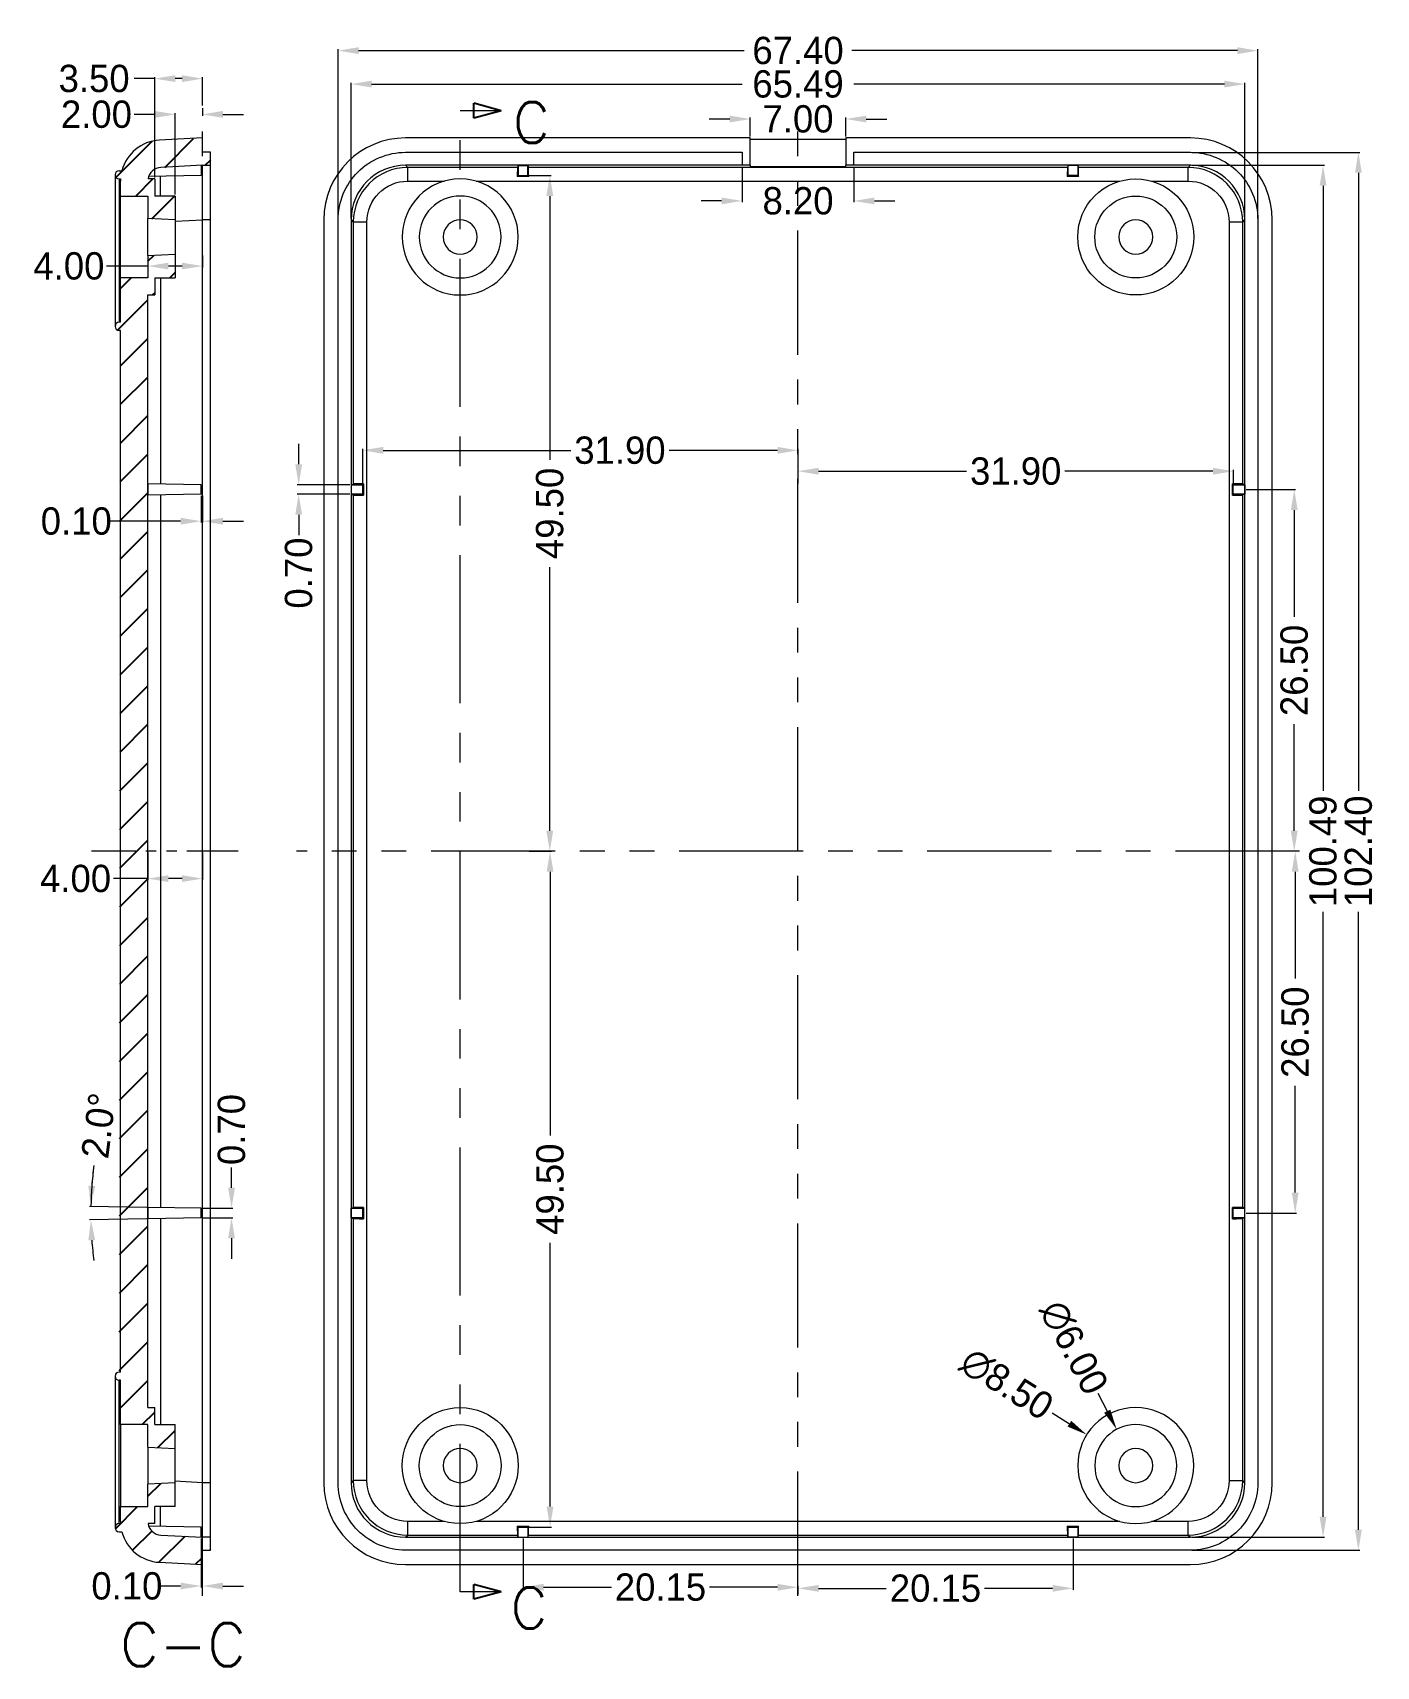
# Model space of a CAD drawing. Extents: x 33 to 501, y 235 to 402.
# Drawn here: x 402.2 to 500.7, y 262.6 to 382.3 of the extents above; entities that cross this region are included whole.
import ezdxf

# ---------------------------------------------------------------- set-up
doc = ezdxf.new("R2010")
doc.units = 0
doc.header["$MEASUREMENT"] = 0
doc.linetypes.add('PHANTOM', pattern=[2.5, 1.25, -0.25, 0.25, -0.25, 0.25, -0.25])
for name, color, linetype in [('10', 7, 'Continuous'), ('20', 7, 'Continuous'), ('TOP', 7, 'Continuous')]:
    doc.layers.add(name, color=color, linetype=linetype)
doc.styles.add('blockfont', font='simplex.shx', dxfattribs={"bigfont": 'bigfont'})
doc.dimstyles.new('2', dxfattribs={"dimtxt": 2, "dimasz": 1.5, "dimexe": 0.1, "dimexo": 0.1, "dimgap": 0.1, "dimtad": 0, "dimzin": 0, "dimdsep": 46, "dimtxsty": 'Standard', "dimcen": 0, "dimclrd": 4, "dimclre": 4, "dimclrt": 3, "dimadec": 1, "dimazin": 0, "dimtfac": 1, "dimtofl": 0, "dimtmove": 0, "dimatfit": 3, "dimfxl": 0, "dimtolj": 1, "dimtzin": 0, "dimlwd": 9, "dimlwe": 9, "dimarcsym": 0})

# ---------------------------------------------------------------- blocks, each defined once
blk = doc.blocks.new('HATCH5')
at = {"color": 200, "linetype": 'Continuous'}
for p, q in [((445.33, 368.98), (447.44, 371.1)), ((441.77, 368.26), (444.43, 370.91)), ((448.3, 369.13), (448.7, 369.52)), ((443.22, 366.88), (444.47, 368.13)), ((444.39, 365.22), (446.05, 366.88)), ((444.1, 362.1), (444.55, 362.55)), ((442.07, 360.08), (442.88, 360.88)), ((445.71, 360.88), (446.1, 361.27)), ((441.89, 357.07), (444.1, 359.27)), ((444.45, 359.63), (444.6, 359.77)), ((442.09, 354.45), (444.1, 356.45)), ((442.09, 351.62), (444.1, 353.62)), ((442.09, 348.78), (444.1, 350.79)), ((442.08, 345.95), (444.1, 347.97)), ((442.08, 343.12), (444.1, 345.14)), ((442.08, 340.29), (444.1, 342.31)), ((442.07, 337.46), (444.1, 339.49)), ((442.07, 334.63), (444.1, 336.66)), ((442.06, 331.8), (444.1, 333.83)), ((442.06, 328.97), (444.1, 331)), ((442.06, 326.14), (444.1, 328.18)), ((442.05, 323.31), (444.1, 325.35)), ((442.05, 320.48), (444.1, 322.52)), ((442.05, 317.65), (444.1, 319.7)), ((442.04, 314.82), (444.1, 316.87)), ((442.04, 311.98), (444.1, 314.04)), ((442.04, 309.15), (444.1, 311.21)), ((442.03, 306.32), (444.1, 308.39)), ((442.03, 303.49), (444.1, 305.56)), ((442.02, 300.66), (444.1, 302.73)), ((442.02, 297.83), (444.1, 299.91)), ((442.02, 295), (444.1, 297.08)), ((442.01, 292.17), (444.1, 294.25)), ((442.01, 289.34), (444.1, 291.43)), ((442.01, 286.51), (444.1, 288.6)), ((442, 283.68), (444.1, 285.77)), ((442, 280.85), (444.1, 282.94)), ((441.75, 280.6), (441.83, 280.68)), ((442.1, 278.12), (444.1, 280.12)), ((443.69, 276.88), (444.6, 277.79)), ((444.83, 275.2), (446.1, 276.46)), ((444.1, 271.64), (445.04, 272.57)), ((441.72, 269.26), (443.34, 270.88)), ((442.97, 267.68), (444.38, 269.09)), ((444.91, 266.8), (446.82, 268.7)), ((447.6, 266.66), (448.1, 267.15)), ((448.63, 267.68), (448.7, 267.75))]:
    blk.add_line(p, q, dxfattribs=at)
blk = doc.blocks.new('ASSORTED_DRAFT5')
at = {"color": 13}
for p, q in [((478.22, 373.13, 478.22), (476.22, 373.67)), ((476.22, 372.59), (476.22, 373.67)), ((478.22, 373.13, 478.22), (476.22, 372.59))]:
    blk.add_line(p, q, dxfattribs=at)
blk = doc.blocks.new('ASSORTED_DRAFT6')
at = {"color": 13}
for p, q in [((478.22, 264.63, 478.22), (476.22, 265.17)), ((476.22, 264.09), (476.22, 265.17)), ((478.22, 264.63, 478.22), (476.22, 264.09))]:
    blk.add_line(p, q, dxfattribs=at)
blk = doc.blocks.new('*D60')
at = {"color": 4, "linetype": 'Continuous', "lineweight": 9}
for p, q in [((453.28, 375.99), (451.78, 375.99)), ((454.78, 374.7), (454.78, 376.09)), ((461.78, 374.7), (461.78, 376.09)), ((463.28, 375.99), (464.78, 375.99))]:
    blk.add_line(p, q, dxfattribs=at)
for points in [[(453.28, 376.24), (453.28, 375.74), (454.78, 375.99)], [(463.28, 376.24), (463.28, 375.74), (461.78, 375.99)]]:
    blk.add_solid(points, dxfattribs=at)
at = {"layer": 'Defpoints', "color": 0, "linetype": 'Continuous', "lineweight": 9}
for p in [(461.78, 375.99), (454.78, 374.6), (461.78, 374.6)]:
    blk.add_point(p, dxfattribs=at)
at = {"color": 3, "linetype": 'Continuous', "lineweight": 9, "insert": (458.28, 375.99), "char_height": 2, "attachment_point": 5}
blk.add_mtext('\\A1;7.00', dxfattribs=at)
blk = doc.blocks.new('*D61')
at = {"color": 4, "linetype": 'Continuous', "lineweight": 9}
for p, q in [((454.18, 372.5), (454.18, 369.89)), ((462.38, 372.5), (462.38, 369.89)), ((452.68, 369.99), (451.18, 369.99)), ((463.88, 369.99), (465.38, 369.99))]:
    blk.add_line(p, q, dxfattribs=at)
for points in [[(452.68, 370.24), (452.68, 369.74), (454.18, 369.99)], [(463.88, 370.24), (463.88, 369.74), (462.38, 369.99)]]:
    blk.add_solid(points, dxfattribs=at)
at = {"layer": 'Defpoints', "color": 0, "linetype": 'Continuous', "lineweight": 9}
for p in [(454.18, 372.6), (462.38, 372.6), (462.38, 369.99)]:
    blk.add_point(p, dxfattribs=at)
at = {"color": 3, "linetype": 'Continuous', "lineweight": 9, "insert": (458.28, 369.99), "char_height": 2, "attachment_point": 5}
blk.add_mtext('\\A1;8.20', dxfattribs=at)
blk = doc.blocks.new('*D63')
at = {"color": 4, "linetype": 'Continuous', "lineweight": 9}
for p, q in [((491.12, 348.85), (494.74, 348.85)), ((494.64, 347.35), (494.64, 339.53)), ((494.64, 323.85), (494.64, 331.67)), ((494.93, 322.35), (494.54, 322.35))]:
    blk.add_line(p, q, dxfattribs=at)
for points in [[(494.39, 347.35), (494.89, 347.35), (494.64, 348.85)], [(494.39, 323.85), (494.89, 323.85), (494.64, 322.35)]]:
    blk.add_solid(points, dxfattribs=at)
at = {"layer": 'Defpoints', "color": 0, "linetype": 'Continuous', "lineweight": 9}
for p in [(491.02, 348.85), (494.64, 348.85), (495.03, 322.35)]:
    blk.add_point(p, dxfattribs=at)
at = {"color": 3, "linetype": 'Continuous', "lineweight": 9, "insert": (494.64, 335.6), "char_height": 2, "attachment_point": 5, "rotation": 90}
blk.add_mtext('\\A1;26.50', dxfattribs=at)
blk = doc.blocks.new('*D64')
at = {"color": 4, "linetype": 'Continuous', "lineweight": 9}
for p, q in [((494.93, 322.35), (494.61, 322.35)), ((494.71, 320.85), (494.71, 313.03)), ((494.71, 297.35), (494.71, 305.17)), ((491.12, 295.85), (494.81, 295.85))]:
    blk.add_line(p, q, dxfattribs=at)
for points in [[(494.46, 320.85), (494.96, 320.85), (494.71, 322.35)], [(494.46, 297.35), (494.96, 297.35), (494.71, 295.85)]]:
    blk.add_solid(points, dxfattribs=at)
at = {"layer": 'Defpoints', "color": 0, "linetype": 'Continuous', "lineweight": 9}
for p in [(495.03, 322.35), (491.02, 295.85), (494.71, 295.85)]:
    blk.add_point(p, dxfattribs=at)
at = {"color": 3, "linetype": 'Continuous', "lineweight": 9, "insert": (494.71, 309.1), "char_height": 2, "attachment_point": 5, "rotation": 90}
blk.add_mtext('\\A1;26.50', dxfattribs=at)
blk = doc.blocks.new('*D66')
at = {"color": 4, "linetype": 'Continuous', "lineweight": 9}
for p, q in [((438.13, 272.01), (438.13, 268.34)), ((439.63, 268.44), (444.6, 268.44)), ((456.78, 268.44), (451.8, 268.44)), ((458.28, 267.92), (458.28, 268.54))]:
    blk.add_line(p, q, dxfattribs=at)
for points in [[(439.63, 268.69), (439.63, 268.19), (438.13, 268.44)], [(456.78, 268.69), (456.78, 268.19), (458.28, 268.44)]]:
    blk.add_solid(points, dxfattribs=at)
at = {"layer": 'Defpoints', "color": 0, "linetype": 'Continuous', "lineweight": 9}
for p in [(438.13, 272.11), (458.28, 268.44), (458.28, 267.82)]:
    blk.add_point(p, dxfattribs=at)
at = {"color": 3, "linetype": 'Continuous', "lineweight": 9, "insert": (448.2, 268.44), "char_height": 2, "attachment_point": 5}
blk.add_mtext('\\A1;20.15', dxfattribs=at)
blk = doc.blocks.new('*D67')
at = {"color": 4, "linetype": 'Continuous', "lineweight": 9}
for p, q in [((478.43, 272.01), (478.43, 268.26)), ((458.28, 267.92), (458.28, 268.46)), ((459.78, 268.36), (464.75, 268.36)), ((476.93, 268.36), (471.95, 268.36))]:
    blk.add_line(p, q, dxfattribs=at)
for points in [[(459.78, 268.61), (459.78, 268.11), (458.28, 268.36)], [(476.93, 268.61), (476.93, 268.11), (478.43, 268.36)]]:
    blk.add_solid(points, dxfattribs=at)
at = {"layer": 'Defpoints', "color": 0, "linetype": 'Continuous', "lineweight": 9}
for p in [(478.43, 272.11), (478.43, 268.36), (458.28, 267.82)]:
    blk.add_point(p, dxfattribs=at)
at = {"color": 3, "linetype": 'Continuous', "lineweight": 9, "insert": (468.35, 268.36), "char_height": 2, "attachment_point": 5}
blk.add_mtext('\\A1;20.15', dxfattribs=at)
blk = doc.blocks.new('*D68')
at = {"color": 4, "linetype": 'Continuous', "lineweight": 9}
for p, q in [((426.38, 349.3), (426.38, 351.82)), ((427.88, 351.72), (441.63, 351.72)), ((456.78, 351.72), (448.83, 351.72)), ((458.28, 349.3), (458.28, 351.82))]:
    blk.add_line(p, q, dxfattribs=at)
for points in [[(427.88, 351.97), (427.88, 351.47), (426.38, 351.72)], [(456.78, 351.97), (456.78, 351.47), (458.28, 351.72)]]:
    blk.add_solid(points, dxfattribs=at)
at = {"layer": 'Defpoints', "color": 0, "linetype": 'Continuous', "lineweight": 9}
for p in [(458.28, 351.72), (426.38, 349.2), (458.28, 349.2)]:
    blk.add_point(p, dxfattribs=at)
at = {"color": 3, "linetype": 'Continuous', "lineweight": 9, "insert": (445.23, 351.72), "char_height": 2, "attachment_point": 5}
blk.add_mtext('\\A1;31.90', dxfattribs=at)
blk = doc.blocks.new('*D69')
at = {"color": 4, "linetype": 'Continuous', "lineweight": 9}
for p, q in [((458.28, 349.4), (458.28, 350.29)), ((459.78, 350.19), (470.63, 350.19)), ((488.68, 350.19), (477.83, 350.19)), ((490.18, 349.3), (490.18, 350.29))]:
    blk.add_line(p, q, dxfattribs=at)
for points in [[(459.78, 350.44), (459.78, 349.94), (458.28, 350.19)], [(488.68, 350.44), (488.68, 349.94), (490.18, 350.19)]]:
    blk.add_solid(points, dxfattribs=at)
at = {"layer": 'Defpoints', "color": 0, "linetype": 'Continuous', "lineweight": 9}
for p in [(490.18, 350.19), (458.28, 349.3), (490.18, 349.2)]:
    blk.add_point(p, dxfattribs=at)
at = {"color": 3, "linetype": 'Continuous', "lineweight": 9, "insert": (474.23, 350.19), "char_height": 2, "attachment_point": 5}
blk.add_mtext('\\A1;31.90', dxfattribs=at)
blk = doc.blocks.new('*D70')
at = {"color": 4, "linetype": 'Continuous', "lineweight": 9}
for p, q in [((438.58, 371.85), (440.19, 371.85)), ((440.09, 370.35), (440.09, 351.03)), ((440.09, 323.85), (440.09, 343.17)), ((438.58, 322.35), (440.19, 322.35))]:
    blk.add_line(p, q, dxfattribs=at)
for points in [[(439.84, 370.35), (440.34, 370.35), (440.09, 371.85)], [(439.84, 323.85), (440.34, 323.85), (440.09, 322.35)]]:
    blk.add_solid(points, dxfattribs=at)
at = {"layer": 'Defpoints', "color": 0, "linetype": 'Continuous', "lineweight": 9}
for p in [(438.48, 371.85), (438.48, 322.35), (440.09, 322.35)]:
    blk.add_point(p, dxfattribs=at)
at = {"color": 3, "linetype": 'Continuous', "lineweight": 9, "insert": (440.09, 347.1), "char_height": 2, "attachment_point": 5, "rotation": 90}
blk.add_mtext('\\A1;49.50', dxfattribs=at)
blk = doc.blocks.new('*D71')
at = {"color": 4, "linetype": 'Continuous', "lineweight": 9}
for p, q in [((438.68, 322.35), (440.21, 322.35)), ((440.11, 320.85), (440.11, 301.53)), ((440.11, 274.35), (440.11, 293.67)), ((438.58, 272.85), (440.21, 272.85))]:
    blk.add_line(p, q, dxfattribs=at)
for points in [[(439.86, 320.85), (440.36, 320.85), (440.11, 322.35)], [(439.86, 274.35), (440.36, 274.35), (440.11, 272.85)]]:
    blk.add_solid(points, dxfattribs=at)
at = {"layer": 'Defpoints', "color": 0, "linetype": 'Continuous', "lineweight": 9}
for p in [(438.58, 322.35), (438.48, 272.85), (440.11, 272.85)]:
    blk.add_point(p, dxfattribs=at)
at = {"color": 3, "linetype": 'Continuous', "lineweight": 9, "insert": (440.11, 297.6), "char_height": 2, "attachment_point": 5, "rotation": 90}
blk.add_mtext('\\A1;49.50', dxfattribs=at)
blk = doc.blocks.new('*D72')
at = {"color": 4, "linetype": 'Continuous', "lineweight": 9}
for p, q in [((487.13, 372.6), (496.85, 372.6)), ((496.75, 371.1), (496.75, 326.78)), ((496.75, 273.6), (496.75, 317.92)), ((487.13, 272.1), (496.85, 272.1))]:
    blk.add_line(p, q, dxfattribs=at)
for points in [[(496.5, 371.1), (497, 371.1), (496.75, 372.6)], [(496.5, 273.6), (497, 273.6), (496.75, 272.1)]]:
    blk.add_solid(points, dxfattribs=at)
at = {"layer": 'Defpoints', "color": 0, "linetype": 'Continuous', "lineweight": 9}
for p in [(487.03, 372.6), (487.03, 272.1), (496.75, 272.1)]:
    blk.add_point(p, dxfattribs=at)
at = {"color": 3, "linetype": 'Continuous', "lineweight": 9, "insert": (496.75, 322.35), "char_height": 2, "attachment_point": 5, "rotation": 90}
blk.add_mtext('\\A1;100.49', dxfattribs=at)
blk = doc.blocks.new('*D73')
at = {"color": 4, "linetype": 'Continuous', "lineweight": 9}
for p, q in [((487.13, 373.55), (499.44, 373.55)), ((499.34, 372.05), (499.34, 326.78)), ((499.34, 272.65), (499.34, 317.92)), ((487.13, 271.15), (499.44, 271.15))]:
    blk.add_line(p, q, dxfattribs=at)
for points in [[(499.09, 372.05), (499.59, 372.05), (499.34, 373.55)], [(499.09, 272.65), (499.59, 272.65), (499.34, 271.15)]]:
    blk.add_solid(points, dxfattribs=at)
at = {"layer": 'Defpoints', "color": 0, "linetype": 'Continuous', "lineweight": 9}
for p in [(487.03, 373.55), (499.34, 373.55), (487.03, 271.15)]:
    blk.add_point(p, dxfattribs=at)
at = {"color": 3, "linetype": 'Continuous', "lineweight": 9, "insert": (499.34, 322.35), "char_height": 2, "attachment_point": 5, "rotation": 90}
blk.add_mtext('\\A1;102.40', dxfattribs=at)
blk = doc.blocks.new('*D74')
at = {"color": 4, "linetype": 'Continuous', "lineweight": 9}
for p, q in [((425.53, 368.7), (425.53, 378.65)), ((427.03, 378.55), (454.18, 378.55)), ((489.52, 378.55), (462.38, 378.55)), ((491.02, 368.7), (491.02, 378.65))]:
    blk.add_line(p, q, dxfattribs=at)
for points in [[(427.03, 378.8), (427.03, 378.3), (425.53, 378.55)], [(489.52, 378.8), (489.52, 378.3), (491.02, 378.55)]]:
    blk.add_solid(points, dxfattribs=at)
at = {"layer": 'Defpoints', "color": 0, "linetype": 'Continuous', "lineweight": 9}
for p in [(491.02, 378.55), (425.53, 368.6), (491.02, 368.6)]:
    blk.add_point(p, dxfattribs=at)
at = {"color": 3, "linetype": 'Continuous', "lineweight": 9, "insert": (458.28, 378.55), "char_height": 2, "attachment_point": 5}
blk.add_mtext('\\A1;65.49', dxfattribs=at)
blk = doc.blocks.new('*D75')
at = {"color": 4, "linetype": 'Continuous', "lineweight": 9}
for p, q in [((424.58, 368.71), (424.58, 381.1)), ((426.08, 381), (454.34, 381)), ((490.48, 381), (462.21, 381)), ((491.98, 368.71), (491.98, 381.1))]:
    blk.add_line(p, q, dxfattribs=at)
for points in [[(426.08, 381.25), (426.08, 380.75), (424.58, 381)], [(490.48, 381.25), (490.48, 380.75), (491.98, 381)]]:
    blk.add_solid(points, dxfattribs=at)
at = {"layer": 'Defpoints', "color": 0, "linetype": 'Continuous', "lineweight": 9}
for p in [(424.58, 381), (424.58, 368.61), (491.98, 368.61)]:
    blk.add_point(p, dxfattribs=at)
at = {"color": 3, "linetype": 'Continuous', "lineweight": 9, "insert": (458.28, 381), "char_height": 2, "attachment_point": 5}
blk.add_mtext('\\A1;67.40', dxfattribs=at)
blk = doc.blocks.new('*D76')
at = {"color": 4, "linetype": 'Continuous', "lineweight": 9}
blk.add_line((476.9, 281.22), (478.16, 280.42), dxfattribs=at)
blk.add_solid([(478.3, 280.63), (478.03, 280.21), (479.43, 279.62)], dxfattribs=at)
at = {"layer": 'Defpoints', "color": 0, "linetype": 'Continuous', "lineweight": 9}
for p in [(479.43, 279.62), (486.62, 275.08)]:
    blk.add_point(p, dxfattribs=at)
at = {"color": 3, "linetype": 'Continuous', "lineweight": 9, "insert": (473.57, 283.32), "char_height": 2, "attachment_point": 5, "rotation": 327.7274}
blk.add_mtext('\\A1;∅8.50', dxfattribs=at)
blk = doc.blocks.new('*D77')
at = {"color": 4, "linetype": 'Continuous', "lineweight": 9}
blk.add_line((480.24, 282.66), (480.94, 281.34), dxfattribs=at)
blk.add_solid([(481.16, 281.45), (480.71, 281.22), (481.63, 280.01)], dxfattribs=at)
at = {"layer": 'Defpoints', "color": 0, "linetype": 'Continuous', "lineweight": 9}
for p in [(481.63, 280.01), (484.42, 274.69)]:
    blk.add_point(p, dxfattribs=at)
at = {"color": 3, "linetype": 'Continuous', "lineweight": 9, "insert": (478.49, 286), "char_height": 2, "attachment_point": 5, "rotation": 297.678}
blk.add_mtext('\\A1;∅6.00', dxfattribs=at)
blk = doc.blocks.new('*D78')
at = {"color": 4, "linetype": 'Continuous', "lineweight": 9}
for p, q in [((421.69, 350.7), (421.69, 352.2)), ((425.43, 349.2), (421.59, 349.2)), ((425.43, 348.5), (421.59, 348.5)), ((421.69, 347), (421.69, 345.5))]:
    blk.add_line(p, q, dxfattribs=at)
for points in [[(421.44, 350.7), (421.94, 350.7), (421.69, 349.2)], [(421.44, 347), (421.94, 347), (421.69, 348.5)]]:
    blk.add_solid(points, dxfattribs=at)
at = {"layer": 'Defpoints', "color": 0, "linetype": 'Continuous', "lineweight": 9}
for p in [(421.69, 348.5), (425.53, 349.2), (425.53, 348.5)]:
    blk.add_point(p, dxfattribs=at)
at = {"color": 3, "linetype": 'Continuous', "lineweight": 9, "insert": (421.69, 342.73), "char_height": 2, "attachment_point": 5, "rotation": 90}
blk.add_mtext('\\A1;0.70', dxfattribs=at)
blk = doc.blocks.new('*D85')
at = {"color": 4, "linetype": 'Continuous', "lineweight": 9}
for p, q in [((414.54, 272.01), (414.54, 268.43)), ((413.04, 268.53), (411.54, 268.53)), ((414.64, 267.92), (414.64, 268.63)), ((416.14, 268.53), (417.64, 268.53))]:
    blk.add_line(p, q, dxfattribs=at)
for points in [[(413.04, 268.78), (413.04, 268.28), (414.54, 268.53)], [(416.14, 268.78), (416.14, 268.28), (414.64, 268.53)]]:
    blk.add_solid(points, dxfattribs=at)
at = {"layer": 'Defpoints', "color": 0, "linetype": 'Continuous', "lineweight": 9}
for p in [(414.54, 272.11), (414.54, 268.53), (414.64, 267.82)]:
    blk.add_point(p, dxfattribs=at)
at = {"color": 3, "linetype": 'Continuous', "lineweight": 9, "insert": (409.1, 268.53), "char_height": 2, "attachment_point": 5}
blk.add_mtext('\\A1;0.10', dxfattribs=at)
blk = doc.blocks.new('*D86')
at = {"color": 4, "linetype": 'Continuous', "lineweight": 9}
for p, q in [((411.14, 376.33), (409.64, 376.33)), ((412.64, 370.45), (412.64, 376.43)), ((414.64, 376.78), (414.64, 376.23)), ((416.14, 376.33), (417.64, 376.33))]:
    blk.add_line(p, q, dxfattribs=at)
for points in [[(411.14, 376.58), (411.14, 376.08), (412.64, 376.33)], [(416.14, 376.58), (416.14, 376.08), (414.64, 376.33)]]:
    blk.add_solid(points, dxfattribs=at)
at = {"layer": 'Defpoints', "color": 0, "linetype": 'Continuous', "lineweight": 9}
for p in [(412.64, 376.33), (414.64, 376.88), (412.64, 370.35)]:
    blk.add_point(p, dxfattribs=at)
at = {"color": 3, "linetype": 'Continuous', "lineweight": 9, "insert": (406.87, 376.33), "char_height": 2, "attachment_point": 5}
blk.add_mtext('\\A1;2.00', dxfattribs=at)
blk = doc.blocks.new('*D87')
at = {"color": 4, "linetype": 'Continuous', "lineweight": 9}
for p, q in [((411.14, 378.95), (409.64, 378.95)), ((411.14, 371.7), (411.14, 379.05)), ((413.14, 378.95), (412.64, 378.95)), ((414.64, 376.98), (414.64, 379.05))]:
    blk.add_line(p, q, dxfattribs=at)
for points in [[(412.64, 379.2), (412.64, 378.7), (411.14, 378.95)], [(413.14, 379.2), (413.14, 378.7), (414.64, 378.95)]]:
    blk.add_solid(points, dxfattribs=at)
at = {"layer": 'Defpoints', "color": 0, "linetype": 'Continuous', "lineweight": 9}
for p in [(411.14, 378.95), (414.64, 376.88), (411.14, 371.6)]:
    blk.add_point(p, dxfattribs=at)
at = {"color": 3, "linetype": 'Continuous', "lineweight": 9, "insert": (406.7, 378.95), "char_height": 2, "attachment_point": 5}
blk.add_mtext('\\A1;3.50', dxfattribs=at)
blk = doc.blocks.new('*D88')
at = {"color": 4, "linetype": 'Continuous', "lineweight": 9}
for p, q in [((410.64, 365.22), (407.61, 365.22)), ((410.64, 365.9), (410.64, 365.12)), ((413.14, 365.22), (412.14, 365.22)), ((414.64, 366), (414.64, 365.12))]:
    blk.add_line(p, q, dxfattribs=at)
for points in [[(412.14, 365.47), (412.14, 364.97), (410.64, 365.22)], [(413.14, 365.47), (413.14, 364.97), (414.64, 365.22)]]:
    blk.add_solid(points, dxfattribs=at)
at = {"layer": 'Defpoints', "color": 0, "linetype": 'Continuous', "lineweight": 9}
for p in [(410.64, 366), (410.64, 365.22), (414.64, 366.1)]:
    blk.add_point(p, dxfattribs=at)
at = {"color": 3, "linetype": 'Continuous', "lineweight": 9, "insert": (404.85, 365.22), "char_height": 2, "attachment_point": 5}
blk.add_mtext('\\A1;4.00', dxfattribs=at)
blk = doc.blocks.new('*D89')
at = {"color": 4, "linetype": 'Continuous', "lineweight": 9}
for p, q in [((414.54, 348.4), (414.54, 346.43)), ((414.64, 348.4), (414.64, 346.43)), ((413.04, 346.53), (407.83, 346.53)), ((416.14, 346.53), (417.64, 346.53))]:
    blk.add_line(p, q, dxfattribs=at)
for points in [[(413.04, 346.78), (413.04, 346.28), (414.54, 346.53)], [(416.14, 346.78), (416.14, 346.28), (414.64, 346.53)]]:
    blk.add_solid(points, dxfattribs=at)
at = {"layer": 'Defpoints', "color": 0, "linetype": 'Continuous', "lineweight": 9}
for p in [(414.54, 348.5), (414.64, 348.5), (414.54, 346.53)]:
    blk.add_point(p, dxfattribs=at)
at = {"color": 3, "linetype": 'Continuous', "lineweight": 9, "insert": (405.39, 346.53), "char_height": 2, "attachment_point": 5}
blk.add_mtext('\\A1;0.10', dxfattribs=at)
blk = doc.blocks.new('*D90')
at = {"color": 4, "linetype": 'Continuous', "lineweight": 9}
for p, q in [((410.57, 296.27), (406.36, 296.34)), ((410.57, 295.43), (406.36, 295.36))]:
    blk.add_line(p, q, dxfattribs=at)
for start, end in [(172.887, 179), (172.8891, 175.9446), (184.0554, 187.1109)]:
    blk.add_arc((434.59, 295.85), 28.13, start, end, dxfattribs=at)
for points in [[(406.78, 297.83), (406.28, 297.85), (406.46, 296.34)], [(406.28, 293.85), (406.78, 293.87), (406.46, 295.36)]]:
    blk.add_solid(points, dxfattribs=at)
at = {"layer": 'Defpoints', "color": 0, "linetype": 'Continuous', "lineweight": 9}
for p in [(406.46, 295.69), (410.67, 296.27), (414.54, 296.2), (410.67, 295.43), (414.54, 295.5)]:
    blk.add_point(p, dxfattribs=at)
at = {"color": 3, "linetype": 'Continuous', "lineweight": 9, "insert": (407.04, 302.25), "char_height": 2, "attachment_point": 5, "rotation": 82.887}
blk.add_mtext('\\A1;2.0°', dxfattribs=at)
blk = doc.blocks.new('*D91')
at = {"color": 4, "linetype": 'Continuous', "lineweight": 9}
for p, q in [((416.77, 297.7), (416.77, 299.2)), ((414.64, 296.2), (416.87, 296.2)), ((414.64, 295.5), (416.87, 295.5)), ((416.77, 294), (416.77, 292.5))]:
    blk.add_line(p, q, dxfattribs=at)
for points in [[(416.52, 297.7), (417.02, 297.7), (416.77, 296.2)], [(416.52, 294), (417.02, 294), (416.77, 295.5)]]:
    blk.add_solid(points, dxfattribs=at)
at = {"layer": 'Defpoints', "color": 0, "linetype": 'Continuous', "lineweight": 9}
for p in [(414.54, 296.2), (416.77, 296.2), (414.54, 295.5)]:
    blk.add_point(p, dxfattribs=at)
at = {"color": 3, "linetype": 'Continuous', "lineweight": 9, "insert": (416.77, 301.97), "char_height": 2, "attachment_point": 5, "rotation": 90}
blk.add_mtext('\\A1;0.70', dxfattribs=at)
blk = doc.blocks.new('*D92')
at = {"color": 4, "linetype": 'Continuous', "lineweight": 9}
for p, q in [((410.64, 322.25), (410.64, 320.25)), ((414.64, 322.25), (414.64, 320.25)), ((410.64, 320.35), (408.11, 320.35)), ((413.14, 320.35), (412.14, 320.35))]:
    blk.add_line(p, q, dxfattribs=at)
for points in [[(412.14, 320.6), (412.14, 320.1), (410.64, 320.35)], [(413.14, 320.6), (413.14, 320.1), (414.64, 320.35)]]:
    blk.add_solid(points, dxfattribs=at)
at = {"layer": 'Defpoints', "color": 0, "linetype": 'Continuous', "lineweight": 9}
for p in [(410.64, 322.35), (414.64, 322.35), (410.64, 320.35)]:
    blk.add_point(p, dxfattribs=at)
at = {"color": 3, "linetype": 'Continuous', "lineweight": 9, "insert": (405.34, 320.35), "char_height": 2, "attachment_point": 5}
blk.add_mtext('\\A1;4.00', dxfattribs=at)

msp = doc.modelspace()

# ---------------------------------------------------------------- linework, layer by layer
at = {"layer": '10', "color": 1, "linetype": 'PHANTOM', "lineweight": 9, "ltscale": 7.27234}
for p, q in [((414.638, 267.82), (414.638, 376.882)), ((458.275, 267.82), (458.275, 376.882)), ((495.025, 322.351), (421.525, 322.351))]:
    msp.add_line(p, q, dxfattribs=at)
at = {"layer": '10', "color": 1, "linetype": 'PHANTOM', "lineweight": 9, "ltscale": 3}
msp.add_line((417.249, 322.351), (406.515, 322.351), dxfattribs=at)
at = {"layer": '20', "color": 1, "linetype": 'Continuous', "lineweight": 9}
for p, q in [((436.525, 376.601), (433.525, 376.601)), ((436.525, 268.101), (433.525, 268.101))]:
    msp.add_line(p, q, dxfattribs=at)
at = {"layer": '20', "color": 1, "linetype": 'PHANTOM', "lineweight": 9, "ltscale": 8.68}
msp.add_line((433.525, 268.101), (433.525, 376.601), dxfattribs=at)
at = {"layer": '20', "color": 7, "linetype": 'Continuous', "lineweight": 9}
for p, q in [((414.638, 374.601), (411.48, 374.436)), ((414.638, 373.551), (414.638, 374.601)), ((454.775, 374.601), (429.517, 374.601)), ((454.775, 372.599), (454.775, 374.601)), ((461.775, 374.601), (461.775, 372.599)), ((487.034, 374.601), (461.775, 374.601)), ((415.238, 373.551), (414.638, 373.551)), ((415.238, 372.599), (415.238, 373.551)), ((429.517, 373.551), (454.175, 373.551)), ((454.175, 373.551), (454.175, 372.599)), ((461.775, 374.486), (454.775, 374.486)), ((462.375, 372.599), (462.375, 373.551)), ((462.375, 373.551), (487.034, 373.551)), ((408.538, 372.201), (408.736, 372.201)), ((414.638, 372.599), (411.585, 372.439)), ((414.538, 372.593), (414.538, 371.851)), ((414.638, 372.599), (415.238, 372.599)), ((414.638, 368.604), (414.638, 372.599)), ((415.238, 368.604), (415.238, 372.599)), ((454.175, 372.599), (429.523, 372.599)), ((429.683, 372.439), (429.523, 372.599)), ((437.724, 372.439), (429.683, 372.439)), ((429.683, 371.44), (429.683, 372.439)), ((437.775, 372.593), (437.724, 372.439)), ((437.775, 372.593), (438.475, 372.593)), ((437.775, 372.593), (437.775, 371.851)), ((438.475, 372.593), (438.527, 372.439)), ((438.475, 371.851), (438.475, 372.593)), ((478.024, 372.439), (438.527, 372.439)), ((454.775, 372.599), (454.175, 372.599)), ((454.775, 372.599), (454.775, 372.483)), ((461.775, 372.483), (454.775, 372.483)), ((462.375, 372.599), (461.775, 372.599)), ((461.775, 372.483), (461.775, 372.599)), ((487.028, 372.599), (462.375, 372.599)), ((478.075, 372.593), (478.024, 372.439)), ((478.775, 372.593), (478.075, 372.593)), ((478.075, 371.851), (478.075, 372.593)), ((478.775, 372.593), (478.827, 372.439)), ((478.775, 372.593), (478.775, 371.851)), ((486.868, 372.439), (478.827, 372.439)), ((487.028, 372.599), (486.868, 372.439)), ((486.868, 371.44), (486.868, 372.439)), ((408.238, 371.901), (408.238, 360.801)), ((408.538, 371.601), (408.642, 371.601)), ((408.538, 371.601), (408.538, 361.101)), ((408.638, 370.351), (408.638, 371.44)), ((411.138, 371.601), (410.651, 371.601)), ((414.538, 371.851), (410.699, 371.784)), ((411.138, 371.601), (411.138, 370.351)), ((429.683, 371.44), (432.366, 371.44)), ((434.685, 371.44), (481.866, 371.44)), ((437.775, 371.851), (437.708, 371.784)), ((438.542, 371.784), (437.708, 371.784)), ((437.775, 371.851), (438.475, 371.851)), ((438.475, 371.851), (438.542, 371.784)), ((478.075, 371.851), (478.008, 371.784)), ((478.842, 371.784), (478.008, 371.784)), ((478.775, 371.851), (478.075, 371.851)), ((478.775, 371.851), (478.842, 371.784)), ((484.185, 371.44), (486.868, 371.44)), ((408.638, 370.351), (410.638, 370.351)), ((408.638, 367.351), (408.638, 370.351)), ((410.638, 370.351), (410.638, 368.706)), ((412.638, 370.351), (411.138, 370.351)), ((412.638, 370.351), (412.638, 368.601)), ((412.638, 368.601), (410.638, 368.706)), ((410.638, 365.996), (410.638, 368.706)), ((412.638, 368.499), (414.638, 368.604)), ((412.638, 368.601), (412.638, 366.101)), ((415.238, 368.604), (414.638, 368.604)), ((414.638, 276.099), (414.638, 368.604)), ((415.238, 276.099), (415.238, 368.604)), ((423.525, 368.61), (423.525, 276.093)), ((424.575, 276.093), (424.575, 368.61)), ((425.528, 368.604), (425.688, 368.444)), ((425.528, 368.604), (425.528, 276.099)), ((490.863, 368.444), (491.023, 368.604)), ((491.023, 276.099), (491.023, 368.604)), ((491.975, 368.61), (491.975, 276.093)), ((493.025, 276.093), (493.025, 368.61)), ((425.688, 368.444), (425.688, 349.253)), ((426.687, 368.444), (425.688, 368.444)), ((426.687, 276.259), (426.687, 368.444)), ((490.863, 368.444), (489.864, 368.444)), ((489.864, 368.444), (489.864, 276.259)), ((490.863, 349.253), (490.863, 368.444)), ((408.638, 364.351), (408.638, 367.351)), ((410.638, 365.996), (412.638, 366.101)), ((410.638, 365.996), (410.638, 364.351)), ((412.638, 366.101), (412.638, 364.351)), ((410.638, 364.351), (408.638, 364.351)), ((408.638, 361.101), (408.638, 364.351)), ((411.138, 364.351), (411.138, 363.101)), ((411.138, 364.351), (412.638, 364.351)), ((411.585, 349.253), (411.585, 364.351)), ((410.638, 281.601), (410.638, 363.101)), ((410.638, 363.101), (411.138, 363.101)), ((408.638, 361.101), (408.538, 361.101)), ((408.638, 360.501), (408.538, 360.501)), ((408.638, 284.201), (408.638, 360.501)), ((410.668, 348.434), (410.668, 349.269)), ((414.538, 349.201), (410.668, 349.269)), ((414.538, 348.501), (410.668, 348.434)), ((411.585, 296.253), (411.585, 348.45)), ((414.538, 348.501), (414.538, 349.201)), ((425.533, 349.201), (425.688, 349.253)), ((425.533, 349.201), (425.533, 348.501)), ((425.533, 349.201), (426.375, 349.201)), ((425.533, 348.501), (425.688, 348.45)), ((426.375, 348.501), (425.533, 348.501)), ((425.688, 348.45), (425.688, 296.253)), ((426.375, 349.201), (426.443, 349.269)), ((426.375, 349.201), (426.375, 348.501)), ((426.375, 348.501), (426.443, 348.434)), ((426.443, 349.269), (426.443, 348.434)), ((490.175, 349.201), (490.108, 349.269)), ((490.108, 348.434), (490.108, 349.269)), ((490.175, 348.501), (490.108, 348.434)), ((490.175, 349.201), (491.017, 349.201)), ((490.175, 348.501), (490.175, 349.201)), ((491.017, 348.501), (490.175, 348.501)), ((491.017, 349.201), (490.863, 349.253)), ((491.017, 348.501), (490.863, 348.45)), ((490.863, 296.253), (490.863, 348.45)), ((491.017, 349.201), (491.017, 348.501)), ((410.668, 295.434), (410.668, 296.269)), ((414.538, 296.201), (410.668, 296.269)), ((414.538, 295.501), (414.538, 296.201)), ((425.533, 296.201), (425.688, 296.253)), ((425.533, 295.501), (425.533, 296.201)), ((425.533, 296.201), (426.375, 296.201)), ((426.375, 296.201), (426.443, 296.269)), ((426.375, 296.201), (426.375, 295.501)), ((426.443, 296.269), (426.443, 295.434)), ((490.175, 296.201), (490.108, 296.269)), ((490.108, 295.434), (490.108, 296.269)), ((490.175, 296.201), (491.017, 296.201)), ((490.175, 295.501), (490.175, 296.201)), ((491.017, 296.201), (490.863, 296.253)), ((491.017, 295.501), (491.017, 296.201)), ((414.538, 295.501), (410.668, 295.434)), ((411.585, 280.351), (411.585, 295.45)), ((425.533, 295.501), (425.688, 295.45)), ((426.375, 295.501), (425.533, 295.501)), ((425.688, 295.45), (425.688, 276.259)), ((426.375, 295.501), (426.443, 295.434)), ((490.175, 295.501), (490.108, 295.434)), ((491.017, 295.501), (490.175, 295.501)), ((491.017, 295.501), (490.863, 295.45)), ((490.863, 276.259), (490.863, 295.45)), ((408.238, 283.901), (408.238, 272.801)), ((408.638, 284.201), (408.538, 284.201)), ((408.638, 283.601), (408.538, 283.601)), ((408.538, 278.351), (408.538, 283.601)), ((408.638, 280.351), (408.638, 283.601)), ((410.638, 281.601), (411.138, 281.601)), ((411.138, 280.351), (411.138, 281.601)), ((410.638, 280.351), (408.638, 280.351)), ((408.638, 280.351), (408.638, 277.351)), ((410.638, 278.706), (410.638, 280.351)), ((411.138, 280.351), (412.638, 280.351)), ((412.638, 278.601), (412.638, 280.351)), ((408.538, 273.101), (408.538, 278.351)), ((410.638, 278.706), (412.638, 278.601)), ((410.638, 278.706), (410.638, 277.351)), ((412.638, 277.351), (412.638, 278.601)), ((408.638, 277.351), (408.638, 274.351)), ((410.638, 277.351), (410.638, 275.996)), ((412.638, 276.101), (412.638, 277.351)), ((412.638, 276.101), (410.638, 275.996)), ((410.638, 274.351), (410.638, 275.996)), ((414.638, 276.099), (412.638, 276.203)), ((412.638, 274.351), (412.638, 276.101)), ((414.638, 272.104), (414.638, 276.099)), ((415.238, 276.099), (414.638, 276.099)), ((415.238, 272.104), (415.238, 276.099)), ((425.688, 276.259), (425.528, 276.099)), ((426.687, 276.259), (425.688, 276.259)), ((489.864, 276.259), (490.863, 276.259)), ((491.023, 276.099), (490.863, 276.259)), ((408.638, 273.263), (408.638, 274.351)), ((408.638, 274.351), (410.638, 274.351)), ((412.638, 274.351), (411.138, 274.351)), ((411.138, 273.101), (411.138, 274.351)), ((408.538, 273.101), (408.642, 273.101)), ((411.138, 273.101), (410.651, 273.101)), ((414.538, 272.851), (410.699, 272.918)), ((414.538, 272.109), (414.538, 272.851)), ((429.683, 272.264), (429.683, 273.263)), ((432.366, 273.263), (429.683, 273.263)), ((481.866, 273.263), (434.685, 273.263)), ((437.775, 272.851), (437.708, 272.918)), ((437.708, 272.918), (438.542, 272.918)), ((437.775, 272.109), (437.775, 272.851)), ((437.775, 272.851), (438.475, 272.851)), ((438.475, 272.851), (438.542, 272.918)), ((438.475, 272.851), (438.475, 272.109)), ((478.008, 272.918), (478.842, 272.918)), ((478.075, 272.851), (478.008, 272.918)), ((478.075, 272.109), (478.075, 272.851)), ((478.075, 272.851), (478.775, 272.851)), ((478.775, 272.851), (478.842, 272.918)), ((478.775, 272.851), (478.775, 272.109)), ((486.868, 273.263), (484.185, 273.263)), ((486.868, 272.264), (486.868, 273.263)), ((408.538, 272.501), (408.736, 272.501)), ((411.585, 272.264), (414.638, 272.104)), ((415.238, 272.104), (414.638, 272.104)), ((415.238, 271.151), (415.238, 272.104)), ((429.523, 272.104), (429.683, 272.264)), ((429.523, 272.104), (487.028, 272.104)), ((429.683, 272.264), (437.724, 272.264)), ((437.775, 272.109), (437.724, 272.264)), ((437.775, 272.109), (438.475, 272.109)), ((438.475, 272.109), (438.527, 272.264)), ((438.527, 272.264), (478.024, 272.264)), ((478.075, 272.109), (478.024, 272.264)), ((478.775, 272.109), (478.075, 272.109)), ((478.775, 272.109), (478.827, 272.264)), ((478.827, 272.264), (486.868, 272.264)), ((486.868, 272.264), (487.028, 272.104)), ((414.638, 271.151), (415.238, 271.151)), ((414.638, 270.101), (414.638, 271.151)), ((487.034, 271.151), (429.517, 271.151)), ((411.48, 270.267), (414.638, 270.101)), ((429.517, 270.101), (487.034, 270.101))]:
    msp.add_line(p, q, dxfattribs=at)
at = {"layer": '20', "color": 7, "linetype": 'Continuous', "lineweight": 9, "extrusion": (0, 0, -1)}
for centre, radius in [((-433.525, 367.351), 4.25), ((-433.525, 367.351), 3), ((-433.525, 367.351), 1.25), ((-483.025, 367.351), 1.25), ((-483.025, 277.351), 4.25), ((-483.025, 277.351), 3), ((-433.525, 277.351), 1.25), ((-483.025, 277.351), 1.25)]:
    msp.add_circle(centre, radius, dxfattribs=at)
at = {"layer": '20', "color": 7, "linetype": 'Continuous', "lineweight": 9}
for centre, radius in [((483.025, 367.351), 4.25), ((483.025, 367.351), 3), ((433.525, 277.351), 4.25), ((433.525, 277.351), 3)]:
    msp.add_circle(centre, radius, dxfattribs=at)
for centre, radius, start, end in [((411.638, 371.44), 3, 93, 165.29869), ((408.538, 371.901), 0.3, 90, 270), ((411.638, 371.44), 1, 93, 170.7153), ((411.638, 371.44), 3, 176.91714, 180), ((408.538, 360.801), 0.3, 90, 270), ((408.538, 283.901), 0.3, 90, 270), ((408.538, 272.801), 0.3, 90, 270), ((411.638, 273.263), 3, 180, 183.08286), ((411.638, 273.263), 1, 189.2847, 267), ((411.638, 273.263), 3, 194.70131, 267)]:
    msp.add_arc(centre, radius, start, end, dxfattribs=at)
for centre, major_axis, ratio, start_param, end_param in [((429.534, 368.593), (-4.254, 4.254), 0.9972647, 5.4991567, 7.0672139), ((487.017, 368.593), (4.254, 4.254), 0.9972647, 5.4991567, 7.0672139), ((429.534, 368.593), (-2.836, 2.836), 0.9972647, 5.4991567, 7.0672139), ((429.691, 368.436), (-2.832, 2.832), 0.9986286, 5.4991567, 7.0672139), ((437.725, 371.44), (0, 1), 0.0174551, 0.0523599, 1.219268), ((438.526, 371.44), (0, 1), 0.0174551, 5.0639173, 6.2308254), ((478.025, 371.44), (0, 1), 0.0174551, 0.0523599, 1.219268), ((478.826, 371.44), (0, 1), 0.0174551, 5.0639173, 6.2308254), ((486.86, 368.436), (2.832, 2.832), 0.9986286, 5.4991567, 7.0672139), ((487.017, 368.593), (2.836, 2.836), 0.9972647, 5.4991567, 7.0672139), ((426.687, 349.252), (1, 0), 0.0174551, 1.8170705, 3.0892328), ((426.687, 348.451), (1, 0), 0.0174551, 3.1939525, 4.4661148), ((489.864, 349.252), (1, 0), 0.0174551, 0.0523599, 1.3245221), ((489.864, 348.451), (1, 0), 0.0174551, 4.9586632, 6.2308254), ((426.687, 296.252), (1, 0), 0.0174551, 1.8170705, 3.0892328), ((489.864, 296.252), (1, 0), 0.0174551, 0.0523599, 1.3245221), ((426.687, 295.451), (1, 0), 0.0174551, 3.1939525, 4.4661148), ((489.864, 295.451), (1, 0), 0.0174551, 4.9586632, 6.2308254), ((429.534, 276.11), (-4.254, -4.254), 0.9972647, 5.4991567, 7.0672139), ((429.534, 276.11), (-2.836, -2.836), 0.9972647, 5.4991567, 7.0672139), ((429.691, 276.267), (2.832, 2.832), 0.9986286, 2.357564, 3.9256213), ((486.86, 276.267), (-2.832, 2.832), 0.9986286, 2.357564, 3.9256213), ((487.017, 276.11), (2.836, -2.836), 0.9972647, 5.4991567, 7.0672139), ((487.017, 276.11), (4.254, -4.254), 0.9972647, 5.4991567, 7.0672139), ((437.725, 273.263), (0, 1), 0.0174551, 1.9223246, 3.0892328), ((438.526, 273.263), (0, 1), 0.0174551, 3.1939525, 4.3608607), ((478.025, 273.263), (0, 1), 0.0174551, 1.9223246, 3.0892328), ((478.826, 273.263), (0, 1), 0.0174551, 3.1939525, 4.3608607)]:
    msp.add_ellipse(centre, major_axis=major_axis, ratio=ratio, start_param=start_param, end_param=end_param, dxfattribs=at)
at = {"layer": '20', "color": 7, "linetype": 'Continuous', "lineweight": 9, "extrusion": (0, 0, -1)}
for centre, major_axis, ratio, start_param, end_param in [((411.638, 368.436), (0.052, -4.003), 0.0130459, 2.0699741, 2.5688123), ((429.691, 368.436), (-2.127, 2.127), 0.9972647, 5.4991567, 7.0672139), ((486.86, 368.436), (2.127, 2.127), 0.9972647, 5.4991567, 7.0672139), ((429.691, 276.267), (-2.127, -2.127), 0.9972647, 5.4991567, 7.0672139), ((486.86, 276.267), (2.127, -2.127), 0.9972647, 5.4991567, 7.0672139), ((411.638, 276.267), (0.052, 4.003), 0.0130459, 3.7143731, 4.2132112)]:
    msp.add_ellipse(centre, major_axis=major_axis, ratio=ratio, start_param=start_param, end_param=end_param, dxfattribs=at)
at = {"layer": '20', "color": 7, "linetype": 'Continuous', "lineweight": 9}
for points in [[(424.575, 368.61), (424.575, 369.915), (425.111, 371.193), (426.932, 373.015), (428.212, 373.551), (429.517, 373.551)], [(487.034, 373.551), (488.339, 373.551), (489.618, 373.016), (491.439, 371.195), (491.975, 369.915), (491.975, 368.61)], [(429.517, 271.151), (428.211, 271.151), (426.933, 271.687), (425.111, 273.508), (424.575, 274.788), (424.575, 276.093)], [(491.975, 276.093), (491.975, 274.787), (491.44, 273.509), (489.619, 271.687), (488.339, 271.151), (487.034, 271.151)]]:
    msp.add_open_spline(points, degree=3, knots=[0, 0, 0, 0, 0.5, 0.5, 1, 1, 1, 1], dxfattribs=at)

# ---------------------------------------------------------------- block references
at = {"layer": '20', "color": 200, "linetype": 'Continuous', "lineweight": 9}
msp.add_blockref('HATCH5', (-33.46, 3.471), dxfattribs=at)
at = {"layer": 'TOP', "color": 1, "linetype": 'Continuous', "lineweight": 9}
for name in ['ASSORTED_DRAFT5', 'ASSORTED_DRAFT6']:
    msp.add_blockref(name, (-41.698, 3.471), dxfattribs=at)

# ---------------------------------------------------------------- texts
at = {"layer": 'TOP', "color": 1, "linetype": 'Continuous', "lineweight": 9, "line_spacing_factor": 0.903614, "style": 'blockfont'}
for s, insert, char_height, attachment_point in [('\\W01.000;C', (437.386, 374.234), 3, 7), ('\\W01.000;C', (437.216, 265.43), 3, 7), ('\\W01.000; \\H3.17;C-C\\H3.17;', (412.127, 262.648), 3.175, 8)]:
    msp.add_mtext(s, dxfattribs=dict(at, insert=insert, char_height=char_height, attachment_point=attachment_point))

# ---------------------------------------------------------------- dimensions: what is measured, and where the dimension line sits
at = {"linetype": 'Continuous', "lineweight": 9}
for base, p1, p2, picture, middle in [((424.575, 381.003), (491.975, 368.61), (424.575, 368.61), '*D75', (458.275, 381.003)), ((411.138, 378.946), (414.638, 376.882), (411.138, 371.601), '*D87', (406.704, 378.946)), ((491.0227, 378.5493), (425.5281, 368.604), (491.0227, 368.604), '*D74', (458.2754, 378.5493)), ((412.638, 376.329), (414.638, 376.882), (412.638, 370.351), '*D86', (406.871, 376.329)), ((461.775, 375.992), (454.775, 374.601), (461.775, 374.601), '*D60', (458.275, 375.992)), ((462.375, 369.991), (454.175, 372.599), (462.375, 372.599), '*D61', (458.275, 369.991)), ((490.175, 350.191), (458.275, 349.301), (490.175, 349.201), '*D69', (474.225, 350.191)), ((458.275, 268.439), (438.125, 272.109), (458.275, 267.82), '*D66', (448.2, 268.439)), ((478.425, 268.356), (458.275, 267.82), (478.425, 272.109), '*D67', (468.35, 268.356))]:
    dim = msp.add_linear_dim(base=base, p1=p1, p2=p2, dimstyle='2', dxfattribs=at)
    dim.commit()
    dim.dimension.update_dxf_attribs({"geometry": picture, "text_midpoint": middle})
for base, p1, p2, picture, middle in [((499.343, 373.551), (487.034, 271.151), (487.034, 373.551), '*D73', (499.343, 322.351)), ((496.7517, 272.104), (487.0281, 372.5985), (487.0281, 272.104), '*D72', (496.7517, 322.3513)), ((440.091, 322.351), (438.475, 371.851), (438.475, 322.351), '*D70', (440.091, 347.101)), ((421.689, 348.501), (425.533, 349.201), (425.533, 348.501), '*D78', (421.689, 342.735)), ((494.64, 348.851), (495.025, 322.351), (491.017, 348.851), '*D63', (494.64, 335.601)), ((440.114, 272.851), (438.575, 322.351), (438.475, 272.851), '*D71', (440.114, 297.601)), ((494.708, 295.851), (495.025, 322.351), (491.017, 295.851), '*D64', (494.708, 309.101)), ((416.77, 296.201), (414.538, 295.501), (414.538, 296.201), '*D91', (416.77, 301.968))]:
    dim = msp.add_linear_dim(base=base, p1=p1, p2=p2, angle=90, dimstyle='2', dxfattribs=at)
    dim.commit()
    dim.dimension.update_dxf_attribs({"geometry": picture, "text_midpoint": middle})
for base, p1, p2, picture, middle in [((410.638, 365.217), (414.638, 366.101), (410.638, 365.996), '*D88', (404.847, 365.217)), ((458.275, 351.717), (426.375, 349.201), (458.275, 349.201), '*D68', (445.234, 351.717)), ((414.538, 346.525), (414.638, 348.501), (414.538, 348.501), '*D89', (405.395, 346.525)), ((410.638, 320.351), (414.638, 322.351), (410.638, 322.351), '*D92', (405.343, 320.351)), ((414.538, 268.527), (414.638, 267.82), (414.538, 272.109), '*D85', (409.104, 268.527))]:
    dim = msp.add_linear_dim(base=base, p1=p1, p2=p2, dimstyle='2', dxfattribs=at)
    dim.commit()
    dim.dimension.update_dxf_attribs({"geometry": picture, "text_midpoint": middle, "dimtype": 160})
dim = msp.add_angular_dim_2l(base=(406.458, 295.688), line1=((414.538, 296.201), (410.668, 296.269)), line2=((414.538, 295.501), (410.668, 295.434)), dimstyle='2', dxfattribs=at)
dim.commit()
dim.dimension.update_dxf_attribs({"geometry": '*D90', "text_midpoint": (407.037, 302.245)})
for p1, p2, picture, middle in [((484.419, 274.695), (481.632, 280.008), '*D77', (478.489, 286)), ((486.619, 275.082), (479.432, 279.621), '*D76', (473.57, 283.323))]:
    dim = msp.add_diameter_dim_2p(p1=p1, p2=p2, dimstyle='2', dxfattribs=at)
    dim.commit()
    dim.dimension.update_dxf_attribs({"geometry": picture, "text_midpoint": middle})

doc.saveas('drawing.dxf')
